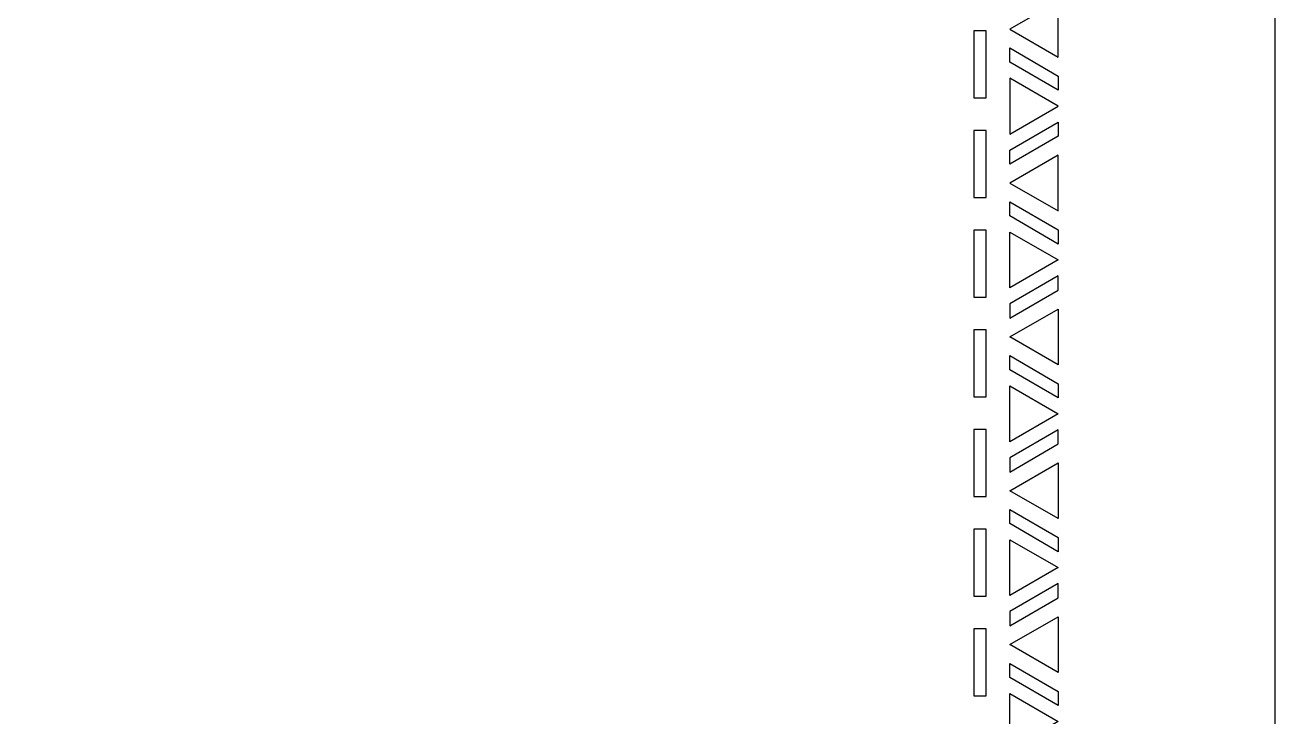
# Model space of a CAD drawing. Extents: x -410 to 410, y -1070 to 1070.
# Drawn here: x -109 to 410, y -446 to -159 of the extents above; entities that cross this region are included whole.
import ezdxf

# ---------------------------------------------------------------- set-up
doc = ezdxf.new("R2010")
doc.units = 0
doc.header["$MEASUREMENT"] = 0
doc.layers.add('LAYER_1', color=18, linetype='CONTINUOUS')

msp = doc.modelspace()

# ---------------------------------------------------------------- linework, layer by layer
at = {"layer": 'LAYER_1'}
for points in [[(-410, -1070), (410, -1070), (410, 1070), (-410, 1070)], [(299.87, -160.65), (299.86, -160.65), (320, -172.22), (320, -160.65), (320, -160.65), (320, -160.65), (320, -149.07), (299.86, -160.65)], [(284.97, -161.32), (284.97, -189.09), (290.09, -189.09), (290.09, -161.32)], [(299.86, -174.31), (299.86, -168.43), (320, -180.09), (320, -181.28), (320, -185.95)], [(299.86, -192.57), (299.86, -204.15), (320, -192.57), (299.86, -181)], [(299.86, -216.71), (299.86, -210.83), (320, -199.19), (320, -203.86), (320, -205.05)], [(284.97, -202.68), (284.97, -230.45), (290.09, -230.45), (290.09, -202.68)], [(299.87, -224.5), (299.86, -224.5), (320, -236.07), (320, -224.5), (320, -224.5), (320, -224.49), (320, -212.92), (299.86, -224.49)], [(299.86, -238.16), (299.86, -232.28), (320, -243.94), (320, -245.13), (320, -249.8)], [(284.97, -244.04), (284.97, -271.81), (290.09, -271.81), (290.09, -244.04)], [(320, -256.42), (299.86, -267.99), (299.86, -256.42), (299.86, -244.85)], [(299.86, -280.56), (320, -268.9), (320, -267.71), (320, -263.04), (299.86, -274.68)], [(299.87, -288.34), (299.86, -288.34), (320, -276.77), (320, -288.34), (320, -288.34), (320, -288.34), (320, -299.92), (299.86, -288.34)], [(284.97, -285.39), (284.97, -313.17), (290.09, -313.17), (290.09, -285.39)], [(299.86, -302), (299.86, -296.12), (320, -307.79), (320, -308.98), (320, -313.65)], [(299.86, -320.27), (299.86, -308.69), (320, -320.27), (299.86, -331.84)], [(284.97, -326.75), (284.97, -354.52), (290.09, -354.52), (290.09, -326.75)], [(299.86, -344.41), (320, -332.75), (320, -331.55), (320, -326.89), (299.86, -338.53)], [(299.87, -352.19), (299.86, -352.19), (320, -340.61), (320, -352.19), (320, -352.19), (320, -352.19), (320, -363.77), (299.86, -352.19)], [(299.86, -365.85), (299.86, -359.97), (320, -371.63), (320, -372.83), (320, -377.49)], [(284.97, -368.11), (284.97, -395.88), (290.09, -395.88), (290.09, -368.11)], [(299.86, -384.11), (299.86, -372.54), (320, -384.11), (299.86, -395.69)], [(299.86, -408.26), (320, -396.59), (320, -395.4), (320, -390.73), (299.86, -402.37)], [(299.87, -416.04), (299.86, -416.03), (320, -404.46), (320, -416.03), (320, -416.04), (320, -416.04), (320, -427.61), (299.86, -416.04)], [(284.97, -409.47), (284.97, -437.24), (290.09, -437.24), (290.09, -409.47)], [(299.86, -429.7), (299.86, -423.82), (320, -435.48), (320, -436.67), (320, -441.34)], [(299.86, -447.96), (299.86, -436.39), (320, -447.96), (299.86, -459.53)]]:
    msp.add_lwpolyline(points, close=True, dxfattribs=at)

doc.saveas('drawing.dxf')
